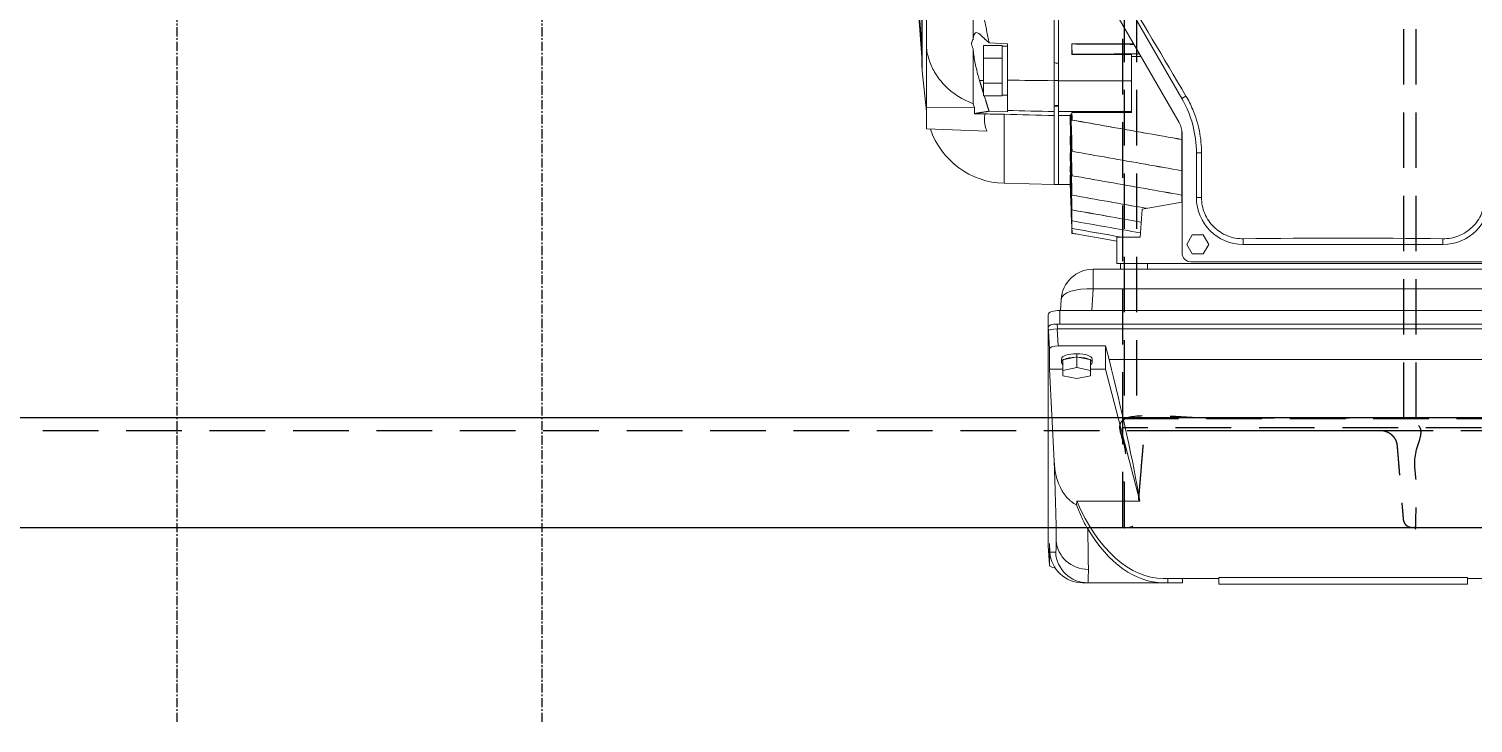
# Model space of a CAD drawing. Header units: millimetres. Extents: x -2122 to 22797, y 3569 to 89276.
# Drawn here: x 363 to 1352, y 78182 to 78658 of the extents above; entities that cross this region are included whole.
import ezdxf

# ---------------------------------------------------------------- set-up
doc = ezdxf.new("R2010")
doc.units = ezdxf.units.MM
doc.header["$LTSCALE"] = 20
doc.linetypes.add('CENTER', pattern=[2, 1.25, -0.25, 0.25, -0.25])
doc.linetypes.add('HIDDEN', pattern=[9.525, 6.35, -3.175])
for name, color, linetype in [('IA-EJES', 4, 'CENTER'), ('IA-ESTRUCTURAS', 2, 'Continuous'), ('IA-SEGM', 1, 'HIDDEN')]:
    doc.layers.add(name, color=color, linetype=linetype)
doc.layers.add('IA-TRAZ', color=8, linetype='Continuous', lineweight=5)

# ---------------------------------------------------------------- blocks, each defined once
blk = doc.blocks.new('A$C9f9da7af')
at = {"color": 0, "linetype": 'Continuous', "lineweight": 0}
for p, q in [((-2684.47, -3049.08), (-2684.47, -2657.46)), ((-2681.19, -2657.28), (-2681.19, -3049.26)), ((-2671.89, -3047.27), (-2671.89, -2659.27)), ((-2657.01, -3024.52), (-2657.01, -2682.02)), ((-2643.61, -2682.02), (-2643.61, -3024.52)), ((-2705.6, -3013.66), (-2705.6, -2692.88)), ((-2639.61, -3008.27), (-2639.61, -2698.27)), ((-2639.61, -2719.27), (-2639.61, -2987.27)), ((-2855.6, -2768.07), (-2855.6, -2730.02)), ((-2638.51, -2957.67), (-2638.51, -2748.87)), ((-2859.6, -2768.07), (-2855.07, -2768.07)), ((-2859.6, -2938.47), (-2859.6, -2768.07)), ((-2855.07, -2768.07), (-2855.07, -2938.47)), ((-2626.62, -2784.87), (-2622.72, -2784.87)), ((-2626.62, -2784.87), (-2626.62, -2921.67)), ((-2626.62, -2921.67), (-2622.72, -2921.67)), ((-2859.6, -2938.47), (-2855.07, -2938.47)), ((-2855.6, -2976.52), (-2855.6, -2938.47)), ((-2626.61, -2945.37), (-2633.11, -2949.12)), ((-2620.11, -2949.12), (-2626.61, -2945.37)), ((-2633.11, -2949.12), (-2633.11, -2956.62)), ((-2626.61, -2960.38), (-2633.11, -2956.62)), ((-2620.11, -2956.62), (-2626.61, -2960.38)), ((-2620.11, -2949.12), (-2620.11, -2956.62)), ((-2563.89, -2950.3), (-2594.51, -2950.3)), ((-2594.51, -2953.79), (-2594.51, -2950.3)), ((-2594.51, -2953.79), (-2563.89, -2953.79)), ((-2563.89, -2953.79), (-2563.89, -2950.3)), ((-2855.6, -2963.27), (-2858.6, -2963.27)), ((-2858.6, -2963.27), (-2858.6, -2973.38)), ((-2550.53, -2963.67), (-2632.51, -2963.67)), ((-2597.56, -2963.77), (-2602.34, -2990.92)), ((-2548.8, -2963.77), (-2597.56, -2963.77)), ((-2447.61, -3020.77), (-2543.06, -2965.66)), ((-2451.09, -3018.76), (-2543.03, -2965.68)), ((-2526.51, -2963.8), (-2524.87, -2960.95)), ((-2526.51, -2963.8), (-2447.7, -3009.3)), ((-2855.6, -2973.38), (-2858.6, -2973.38)), ((-2858.6, -2976.52), (-2858.6, -2973.38)), ((-2858.6, -3028.24), (-2858.6, -2976.52)), ((-2643.61, -2987.27), (-2639.61, -2987.27)), ((-2802.66, -2992.49), (-2802.66, -3035.83)), ((-2802.66, -2992.49), (-2712.09, -3016.02)), ((-2602.34, -2990.92), (-2621.61, -2992.27)), ((-2621.61, -2992.27), (-2621.61, -3008.27)), ((-2497.73, -2998.27), (-2497.73, -2991.83)), ((-2489, -3039.26), (-2489, -2996.87)), ((-2639.61, -3005.77), (-2643.61, -3005.77)), ((-2535.55, -2998.27), (-2536.18, -2998.27)), ((-2536.18, -3039.1), (-2536.18, -2998.27)), ((-2535.55, -2998.27), (-2535.55, -3048.27)), ((-2535.55, -2998.27), (-2514.34, -2998.27)), ((-2496.39, -2998.27), (-2514.34, -2998.27)), ((-2514.34, -2998.27), (-2514.34, -3048.27)), ((-2496.39, -2998.27), (-2496.39, -3039.1)), ((-2712.09, -3016.02), (-2696.24, -3016.02)), ((-2712.09, -3026.27), (-2712.09, -3016.02)), ((-2705.6, -3013.66), (-2696.24, -3016.02)), ((-2696.24, -3048.6), (-2696.24, -3016.02)), ((-2621.61, -3008.27), (-2639.61, -3008.27)), ((-2716.7, -3026.27), (-2718.57, -3035.77)), ((-2712.94, -3026.27), (-2716.7, -3026.27)), ((-2712.94, -3026.27), (-2705.61, -3026.27)), ((-2711.07, -3035.77), (-2712.94, -3026.27)), ((-2707.49, -3025.22), (-2705.14, -3025.22)), ((-2705.46, -3027.05), (-2705.61, -3026.27)), ((-2703.89, -3034.99), (-2705.46, -3027.05)), ((-2671.89, -3025.36), (-2657.01, -3024.52)), ((-2657.01, -3024.52), (-2643.61, -3024.52)), ((-2858.6, -3031.89), (-2858.6, -3028.24)), ((-2802.66, -3035.83), (-2805.13, -3035.94)), ((-2718.57, -3035.77), (-2716.7, -3045.27)), ((-2712.94, -3045.27), (-2711.07, -3035.77)), ((-2711.07, -3035.77), (-2703.74, -3035.77)), ((-2705.46, -3044.49), (-2703.89, -3036.55)), ((-2703.74, -3035.77), (-2703.89, -3034.99)), ((-2703.89, -3036.55), (-2703.74, -3035.77)), ((-2703.74, -3035.77), (-2701.53, -3035.77)), ((-2716.7, -3045.27), (-2712.94, -3045.27)), ((-2712.94, -3045.27), (-2705.61, -3045.27)), ((-2712.09, -3054.5), (-2712.09, -3045.27)), ((-2707.49, -3046.32), (-2705.14, -3046.32)), ((-2705.61, -3045.27), (-2705.46, -3044.49)), ((-2681.19, -3047.27), (-2671.89, -3047.27)), ((-2664.36, -3046.48), (-2671.89, -3046.91)), ((-2585.61, -3048.27), (-2585.61, -3040.21)), ((-2583.07, -3040.27), (-2583.94, -3040.27)), ((-2583.07, -3040.27), (-2583.07, -3040.18)), ((-2579.03, -3040.27), (-2580.52, -3040.27)), ((-2579.03, -3040.27), (-2579.03, -3040.13)), ((-2572.87, -3040.27), (-2575.01, -3040.27)), ((-2572.87, -3040.27), (-2572.87, -3040.08)), ((-2564.11, -3040.27), (-2567, -3040.27)), ((-2564.11, -3040.27), (-2564.11, -3040.01)), ((-2552.19, -3040.27), (-2555.98, -3040.27)), ((-2552.19, -3040.27), (-2552.19, -3039.93)), ((-2538.26, -3040.27), (-2541.24, -3040.27)), ((-2538.26, -3040.27), (-2538.26, -3048.27)), ((-2538.16, -3040.22), (-2538.16, -3039.82)), ((-2537.2, -3039.71), (-2537.2, -3039.24)), ((-2833.22, -3055.26), (-2846.58, -3054.5)), ((-2831.67, -3054.5), (-2846.54, -3054.5)), ((-2846.54, -3054.5), (-2833.18, -3055.26)), ((-2837.68, -3050.21), (-2837.68, -3054.13)), ((-2837.68, -3054.13), (-2831.67, -3054.5)), ((-2832.56, -3055.26), (-2833.18, -3055.26)), ((-2683.86, -3055.26), (-2832.56, -3055.26)), ((-2684.02, -3055.27), (-2832.4, -3055.27)), ((-2712.09, -3054.5), (-2775.32, -3051.28)), ((-2712.09, -3054.5), (-2698.38, -3054.5)), ((-2685.71, -3055.12), (-2698.38, -3054.5)), ((-2696.24, -3048.6), (-2684.47, -3049.18)), ((-2683.24, -3055.26), (-2685.71, -3055.12)), ((-2684.47, -3049.08), (-2681.19, -3049.26)), ((-2674.63, -3055.27), (-2684.02, -3055.27)), ((-2683.24, -3055.26), (-2683.86, -3055.26)), ((-2585.61, -3048.27), (-2538.26, -3048.27)), ((-2585.45, -3048.27), (-2585.61, -3051.27)), ((-2538.26, -3051.27), (-2585.61, -3051.27)), ((-2584.71, -3085.46), (-2585.61, -3051.27)), ((-2538.26, -3048.27), (-2535.55, -3048.27)), ((-2538.26, -3051.27), (-2535.55, -3051.27)), ((-2514.34, -3048.27), (-2535.55, -3048.27)), ((-2514.34, -3051.27), (-2535.55, -3051.27)), ((-2514.34, -3048.27), (-2436.7, -3048.27)), ((-2514.34, -3051.27), (-2436.7, -3051.27)), ((-2537.38, -3085.46), (-2584.71, -3085.46)), ((-2535.59, -3083.27), (-2534.72, -3083.27)), ((-2535.29, -3095.88), (-2535.59, -3083.27)), ((-2514, -3083.27), (-2534.72, -3083.27)), ((-2524.26, -3086.77), (-2524.81, -3086.77)), ((-2524.81, -3099.67), (-2524.81, -3086.77)), ((-2524.29, -3086.77), (-2524.29, -3083.27)), ((-2524.26, -3086.77), (-2516.7, -3086.77)), ((-2516.15, -3086.77), (-2516.7, -3086.77)), ((-2515.05, -3086.77), (-2516.15, -3086.77)), ((-2516.15, -3099.67), (-2516.15, -3086.77)), ((-2515.05, -3086.77), (-2499.92, -3086.77)), ((-2514, -3083.27), (-2489.14, -3083.27)), ((-2498.83, -3086.77), (-2499.92, -3086.77)), ((-2498.28, -3086.77), (-2498.83, -3086.77)), ((-2498.83, -3099.67), (-2498.83, -3086.77)), ((-2498.28, -3086.77), (-2490.71, -3086.77)), ((-2490.17, -3086.77), (-2490.71, -3086.77)), ((-2490.69, -3086.77), (-2490.69, -3083.27)), ((-2490.17, -3099.67), (-2490.17, -3086.77)), ((-2489.14, -3083.27), (-2488.37, -3095.88)), ((-2548.92, -3097.29), (-2547.44, -3138.72)), ((-2536.96, -3105.88), (-2537.15, -3098.67)), ((-2530.11, -3106.78), (-2532.76, -3105.78)), ((-2532.76, -3105.78), (-2532.44, -3138.72)), ((-2492.42, -3106.78), (-2530.11, -3106.78)), ((-2516.15, -3099.67), (-2524.81, -3099.67)), ((-2498.83, -3099.67), (-2516.15, -3099.67)), ((-2514.22, -3102.36), (-2514.18, -3099.67)), ((-2490.17, -3099.67), (-2498.83, -3099.67)), ((-2427.34, -3106.78), (-2486.01, -3106.78)), ((-2532.44, -3138.72), (-2547.44, -3138.72)), ((-2507.48, -3141.67), (-2535.48, -3138.72)), ((-2492.13, -3138.72), (-2532.44, -3138.72)), ((-2472.49, -3141.67), (-2507.48, -3141.67)), ((-2502.26, -3141.94), (-2469.64, -3141.94)), ((-2498.44, -3141.94), (-2417.32, -3147.93)), ((-2285.15, -3138.72), (-2492.13, -3138.72)), ((-2491.26, -3141.94), (-2413.35, -3147.86))]:
    blk.add_line(p, q, dxfattribs=at)
for centre, radius, start, end in [((-2594.51, -2784.87), 32.12, 90, 180), ((-2594.51, -2921.67), 32.12, 180, 270), ((-2632.51, -2957.67), 6, 180, 270), ((-2563.89, -3028.53), 74.74, 60, 90), ((-2550.53, -2978.67), 15, 60, 90), ((-2665.61, -3024.52), 22, 273.25409, 0), ((-2529.73, -3084.02), 55, 181.5, 251.11085), ((-2502.26, -3091.94), 50, 264, 270)]:
    blk.add_arc(centre, radius, start, end, dxfattribs=at)
for centre, major_axis, ratio, start_param, end_param in [((-2798.63, -2853.27), (0, 1000), 0.176327, -1.63925, -1.502343), ((-3061.98, -2853.27), (1765.54, -988.37), 0.086139, 1.263694, 1.310233), ((-2705.6, -2976.52), (150, 0), 0.518632, -3.141593, -2.274586), ((-2705.6, -3027.41), (149.96, -38.06), 0.086139, 1.592654, 2.296444), ((-2707.49, -3035.77), (0, 10.55), 0.34202, -0.449938, 0.449938), ((-2707.49, -3035.77), (0, 10.55), 0.34202, -1.497136, -0.597259), ((-2705.14, -3035.77), (0, 10.55), 0.34202, -1.570796, 0), ((-2828.7, -3027.83), (0, -22), 0.939693, -1.570796, -0.05236), ((-2707.49, -3035.77), (0, 10.55), 0.34202, -2.544333, -1.644457), ((-2705.14, -3035.77), (0, -10.55), 0.34202, 0, 1.570796), ((-2707.49, -3035.77), (0, -10.55), 0.34202, -0.449938, 0.449938), ((-2846.54, -3048.49), (-0.01, -6.01), 0.342019, -1.222588, 0.000363), ((-2698.42, -3048.49), (-0.05, 6.01), 0.363395, -3.144317, -1.591421), ((-2703.88, -3048.11), (19.41, -1.07), 0.308592, 0.000919, 0.016993), ((1507.09, -2081.99), (-3831.27, -1528.3), 0.995588, -0.143707, -0.142956)]:
    blk.add_ellipse(centre, major_axis=major_axis, ratio=ratio, start_param=start_param, end_param=end_param, dxfattribs=at)
at = {"color": 0, "linetype": 'Continuous', "lineweight": 0, "extrusion": (0, 0, -1)}
for centre, major_axis, ratio, start_param, end_param in [((-2705.6, -2976.52), (153, 0), 0.518632, -3.852044, -3.141593), ((-2665.61, -3024.52), (1.25, -21.96), 0.390197, -1.548615, 0), ((-2836.6, -3028.24), (-22, 0), 0.999839, -1.521597, 0), ((-2836.6, -3032.16), (15.51, -15.8), 0.987528, 0.831336, 2.352933), ((-2674.63, -3047.27), (0, -8), 0.34202, -1.570796, 0), ((62.39, 6444.9), (-2681.41, -9484), 0.00002, -0.003967, -0.00345), ((-2833.17, -3049.25), (-0.01, -6.01), 0.342019, -0.000363, 0.019079), ((-2832.4, -3047.27), (0, -8), 0.34202, 0, 0.059517), ((-2685.42, -3049.13), (-0.31, -5.99), 0.158157, -1.571256, -0.01836), ((-2684.02, -3047.27), (0, -8), 0.34202, -0.059517, 0), ((-2683.25, -3049.25), (0, 6.01), 0.341759, 1.572864, 3.141834), ((-2587.13, -2081.99), (-359.72, -4109.12), 0.034767, -1.336463, -1.335711), ((-2562.31, -2152.59), (28.82, -953.21), 0.499829, -0.001541, 0.007281)]:
    blk.add_ellipse(centre, major_axis=major_axis, ratio=ratio, start_param=start_param, end_param=end_param, dxfattribs=at)
at = {"color": 0, "linetype": 'Continuous', "lineweight": 0}
for points, knots in [([(-2622.72, -2784.87), (-2622.74, -2783.09), (-2622.59, -2781.24), (-2621.92, -2777.57), (-2621.39, -2775.74), (-2619.98, -2772.22), (-2619.1, -2770.54), (-2617.05, -2767.41), (-2615.88, -2765.97), (-2613.38, -2763.42), (-2611.96, -2762.22), (-2608.86, -2760.1), (-2607.18, -2759.18), (-2603.67, -2757.71), (-2601.84, -2757.15), (-2598.16, -2756.41), (-2596.3, -2756.24), (-2594.51, -2756.24)], [12.749724, 12.749724, 12.749724, 12.749724, 13.285954, 13.285954, 13.822184, 13.822184, 14.358415, 14.358415, 14.894645, 14.894645, 15.433007, 15.433007, 15.97137, 15.97137, 16.509732, 16.509732, 17.048094, 17.048094, 17.048094, 17.048094]), ([(-2594.51, -2950.3), (-2596.3, -2950.3), (-2598.16, -2950.13), (-2601.84, -2949.39), (-2603.67, -2948.84), (-2607.18, -2947.36), (-2608.86, -2946.44), (-2611.96, -2944.32), (-2613.38, -2943.12), (-2615.88, -2940.57), (-2617.05, -2939.13), (-2619.1, -2936.01), (-2619.98, -2934.32), (-2621.39, -2930.81), (-2621.92, -2928.98), (-2622.59, -2925.3), (-2622.74, -2923.45), (-2622.72, -2921.67)], [8.524047, 8.524047, 8.524047, 8.524047, 9.06241, 9.06241, 9.600772, 9.600772, 10.139134, 10.139134, 10.677497, 10.677497, 11.213727, 11.213727, 11.749957, 11.749957, 12.286187, 12.286187, 12.822418, 12.822418, 12.822418, 12.822418]), ([(-2524.87, -2960.95), (-2527.8, -2959.22), (-2530.86, -2957.68), (-2538.81, -2954.32), (-2543.82, -2952.79), (-2553.9, -2950.78), (-2558.97, -2950.3), (-2563.89, -2950.3)], [-3.915899, -3.915899, -3.915899, -3.915899, -2.94646, -2.94646, -1.47323, -1.47323, 0, 0, 0, 0]), ([(-2579.48, -3039.08), (-2582.44, -3022.32), (-2585.4, -3005.56), (-2589.83, -2980.45), (-2591.3, -2972.11), (-2592.77, -2963.77)], [0, 0, 0, 0, 5.106701, 5.106701, 7.647767, 7.647767, 7.647767, 7.647767]), ([(-2592.76, -2963.77), (-2591.29, -2972.09), (-2589.82, -2980.4), (-2585.38, -3005.48), (-2582.42, -3022.24), (-2579.46, -3039)], [2.572116, 2.572116, 2.572116, 2.572116, 5.105834, 5.105834, 10.211749, 10.211749, 10.211749, 10.211749]), ([(-2562.76, -3039.09), (-2565.72, -3022.33), (-2568.68, -3005.57), (-2573.12, -2980.47), (-2574.59, -2972.12), (-2576.07, -2963.77)], [0, 0, 0, 0, 5.105793, 5.105793, 7.648723, 7.648723, 7.648723, 7.648723]), ([(-2576.05, -2963.77), (-2574.58, -2972.09), (-2573.1, -2980.41), (-2568.67, -3005.48), (-2565.7, -3022.24), (-2562.74, -3038.99)], [2.570456, 2.570456, 2.570456, 2.570456, 5.104776, 5.104776, 10.209631, 10.209631, 10.209631, 10.209631]), ([(-2541.35, -3039.12), (-2544.31, -3022.36), (-2547.27, -3005.61), (-2551.71, -2980.49), (-2553.19, -2972.13), (-2554.67, -2963.77)], [0, 0, 0, 0, 5.104511, 5.104511, 7.651833, 7.651833, 7.651833, 7.651833]), ([(-2554.64, -2963.77), (-2553.16, -2972.09), (-2551.69, -2980.4), (-2547.25, -3005.46), (-2544.28, -3022.21), (-2541.32, -3038.97)], [2.570263, 2.570263, 2.570263, 2.570263, 5.103374, 5.103374, 10.206878, 10.206878, 10.206878, 10.206878]), ([(-2592.84, -3039.08), (-2595.8, -3022.31), (-2598.75, -3005.54), (-2601.75, -2988.54), (-2601.8, -2988.3), (-2601.84, -2988.06)], [0, 0, 0, 0, 5.107391, 5.107391, 5.180573, 5.180573, 5.180573, 5.180573]), ([(-2601.83, -2988), (-2601.79, -2988.24), (-2601.75, -2988.48), (-2598.74, -3005.48), (-2595.78, -3022.24), (-2592.82, -3039.01)], [5.034247, 5.034247, 5.034247, 5.034247, 5.106669, 5.106669, 10.213422, 10.213422, 10.213422, 10.213422]), ([(-2858.6, -3028.24), (-2858.6, -3028.11), (-2857.82, -3028), (-2856.27, -3027.93), (-2854.73, -3027.86), (-2852.41, -3027.83), (-2849.37, -3027.83)], [5.9341195, 5.9341195, 5.9341195, 5.9341195, 6.1086524, 6.1086524, 6.1086524, 6.2831853, 6.2831853, 6.2831853, 6.2831853]), ([(-2849.37, -3027.83), (-2846.44, -3027.83), (-2842.82, -3027.86), (-2838.55, -3027.93), (-2834.29, -3027.99), (-2829.39, -3028.09), (-2823.97, -3028.22), (-2823.18, -3028.23), (-2822.39, -3028.25), (-2821.58, -3028.27)], [0, 0, 0, 0, 0.1685805, 0.1685805, 0.1685805, 0.3369884, 0.3369884, 0.3369884, 0.3613844, 0.3613844, 0.3613844, 0.3613844]), ([(-2821.58, -3028.27), (-2819.21, -3029.7), (-2816.61, -3031.06), (-2811.11, -3033.62), (-2808.18, -3034.82), (-2805.13, -3035.94)], [-2.346061, -2.346061, -2.346061, -2.346061, -1.173025, -1.173025, -0.000002, -0.000002, -0.000002, -0.000002]), ([(-2805.13, -3035.94), (-2803.93, -3038.45), (-2802.18, -3040.65), (-2797.81, -3044.57), (-2795.14, -3046.21), (-2787.49, -3049.66), (-2781.74, -3050.96), (-2775.32, -3051.28)], [0.000008, 0.000008, 0.000008, 0.000008, 0.834313, 0.834313, 1.758896, 1.758896, 3.342916, 3.342916, 3.342916, 3.342916]), ([(-2541.32, -3038.97), (-2541.32, -3038.99), (-2541.33, -3039.02), (-2541.34, -3039.07), (-2541.35, -3039.09), (-2541.35, -3039.12)], [-0.7037968, -0.7037968, -0.7037968, -0.7037968, -0.3511148, -0.3511148, 0, 0, 0, 0]), ([(-2489.18, -3039.12), (-2490.35, -3039.09), (-2491.52, -3039.07), (-2493.86, -3039.02), (-2495.04, -3038.99), (-2496.21, -3038.97)], [-0.7037957, -0.7037957, -0.7037957, -0.7037957, -0.3526809, -0.3526809, 0, 0, 0, 0]), ([(-2829.78, -3049.8), (-2832.38, -3049.8), (-2834.36, -3049.83), (-2835.69, -3049.9), (-2837.01, -3049.97), (-2837.68, -3050.08), (-2837.68, -3050.21)], [0, 0, 0, 0, 0.1745329, 0.1745329, 0.1745329, 0.3490659, 0.3490659, 0.3490659, 0.3490659]), ([(-2775.32, -3051.28), (-2781.37, -3051.05), (-2787.2, -3050.84), (-2792.67, -3050.66), (-2798.2, -3050.47), (-2803.36, -3050.31), (-2808.03, -3050.19), (-2812.7, -3050.06), (-2816.89, -3049.96), (-2820.52, -3049.9), (-2824.19, -3049.83), (-2827.29, -3049.8), (-2829.78, -3049.8)], [5.6130157, 5.6130157, 5.6130157, 5.6130157, 5.7787156, 5.7787156, 5.7787156, 5.9461085, 5.9461085, 5.9461085, 6.1134737, 6.1134737, 6.1134737, 6.2831853, 6.2831853, 6.2831853, 6.2831853]), ([(-2537.15, -3098.67), (-2537.15, -3098.52), (-2537.15, -3098.36), (-2537.17, -3096.34), (-2537.2, -3094.21), (-2537.27, -3089.81), (-2537.32, -3087.55), (-2537.38, -3085.46)], [-51.872416, -51.872416, -51.872416, -51.872416, -51.81997, -51.81997, -51.194696, -51.194696, -50.569421, -50.569421, -50.569421, -50.569421]), ([(-2537.15, -3098.67), (-2538.41, -3098.91), (-2539.66, -3099.02), (-2540.84, -3099.02), (-2542.84, -3099.02), (-2545.03, -3098.72), (-2547.77, -3097.78), (-2548.35, -3097.55), (-2548.92, -3097.29)], [13.644607, 13.644607, 13.644607, 13.644607, 14.35477, 14.35477, 14.35477, 15.553109, 15.553109, 15.877128, 15.877128, 15.877128, 15.877128]), ([(-2492.13, -3138.72), (-2493.56, -3138.55), (-2495, -3138.3), (-2499.58, -3137.24), (-2502.65, -3136.13), (-2508.05, -3133.53), (-2510.88, -3131.81), (-2516.16, -3127.69), (-2518.6, -3125.31), (-2522.7, -3120.51), (-2524.72, -3117.65), (-2527.88, -3112.05), (-2529.11, -3109.38), (-2530.11, -3106.78)], [25.025987, 25.025987, 25.025987, 25.025987, 25.491761, 25.491761, 26.511812, 26.511812, 27.53036, 27.53036, 28.548909, 28.548909, 29.566813, 29.566813, 30.401028, 30.401028, 30.401028, 30.401028]), ([(-2492.42, -3106.78), (-2492.47, -3106.77), (-2492.52, -3106.77), (-2493.9, -3106.66), (-2495.33, -3106.51), (-2498.3, -3106.09), (-2499.85, -3105.84), (-2502.94, -3105.25), (-2504.5, -3104.92), (-2507.57, -3104.21), (-2509.19, -3103.8), (-2511.96, -3103.04), (-2513.1, -3102.71), (-2514.22, -3102.36)], [4.228559, 4.228559, 4.228559, 4.228559, 4.245739, 4.245739, 4.707181, 4.707181, 5.168622, 5.168622, 5.630063, 5.630063, 6.114696, 6.114696, 6.456351, 6.456351, 6.456351, 6.456351]), ([(-2492.42, -3106.78), (-2491.85, -3107.1), (-2491.28, -3107.35), (-2490.36, -3107.63), (-2490.02, -3107.71), (-2489.5, -3107.78), (-2489.31, -3107.8), (-2488.96, -3107.81), (-2488.81, -3107.81), (-2488.46, -3107.8), (-2488.28, -3107.78), (-2487.77, -3107.69), (-2487.46, -3107.6), (-2486.75, -3107.31), (-2486.36, -3107.07), (-2486.01, -3106.78)], [8.0773622, 8.0773622, 8.0773622, 8.0773622, 8.3110606, 8.3110606, 8.4488105, 8.4488105, 8.5292865, 8.5292865, 8.5974234, 8.5974234, 8.6796795, 8.6796795, 8.8291137, 8.8291137, 9.04265, 9.04265, 9.04265, 9.04265]), ([(-2482.37, -3102.36), (-2482.06, -3102.71), (-2481.81, -3103.04), (-2481.42, -3103.8), (-2481.34, -3104.21), (-2481.48, -3104.92), (-2481.68, -3105.25), (-2482.39, -3105.84), (-2482.9, -3106.09), (-2484.2, -3106.51), (-2485, -3106.66), (-2485.94, -3106.77), (-2485.98, -3106.77), (-2486.01, -3106.78)], [1.112245, 1.112245, 1.112245, 1.112245, 1.4539, 1.4539, 1.938533, 1.938533, 2.399975, 2.399975, 2.861416, 2.861416, 3.322857, 3.322857, 3.340038, 3.340038, 3.340038, 3.340038])]:
    blk.add_open_spline(points, degree=3, knots=knots, dxfattribs=at)
for points in [[(-2610.44, -3039.06), (-2613.2, -3023.4), (-2615.96, -3007.73), (-2618.72, -2992.07)], [(-2618.71, -2992.07), (-2615.95, -3007.72), (-2613.19, -3023.37), (-2610.42, -3039.02)], [(-2602.97, -3039.07), (-2605.76, -3023.23), (-2608.56, -3007.39), (-2611.35, -2991.55)], [(-2611.34, -2991.55), (-2608.54, -3007.37), (-2605.75, -3023.19), (-2602.96, -3039.01)], [(-2496.21, -3038.97), (-2496.12, -3023.6), (-2496.02, -3008.24), (-2495.93, -2992.87)], [(-2489.44, -2996.62), (-2489.35, -3010.79), (-2489.26, -3024.95), (-2489.18, -3039.12)], [(-2621.61, -3005.23), (-2619.62, -3016.49), (-2617.63, -3027.76), (-2615.64, -3039.02)], [(-2615.65, -3039.06), (-2617.64, -3027.8), (-2619.62, -3016.54), (-2621.61, -3005.29)], [(-2619, -3039.05), (-2620.81, -3028.79), (-2622.62, -3018.53), (-2624.43, -3008.27)], [(-2624.42, -3008.27), (-2622.61, -3018.52), (-2620.8, -3028.78), (-2618.99, -3039.03)], [(-2583.94, -3040.27), (-2595.63, -3039.86), (-2607.31, -3039.46), (-2619, -3039.05)], [(-2619, -3039.05), (-2607.87, -3039.44), (-2596.74, -3039.83), (-2585.61, -3040.21)], [(-2618.99, -3039.03), (-2607.02, -3039.44), (-2595.04, -3039.86), (-2583.07, -3040.27)], [(-2615.64, -3039.02), (-2615.65, -3039.04), (-2615.65, -3039.05), (-2615.65, -3039.06)], [(-2580.52, -3040.27), (-2592.23, -3039.87), (-2603.94, -3039.46), (-2615.65, -3039.06)], [(-2610.42, -3039.02), (-2610.43, -3039.03), (-2610.43, -3039.05), (-2610.44, -3039.06)], [(-2575.01, -3040.27), (-2586.82, -3039.87), (-2598.63, -3039.47), (-2610.44, -3039.06)], [(-2602.96, -3039.01), (-2602.96, -3039.03), (-2602.97, -3039.05), (-2602.97, -3039.07)], [(-2592.82, -3039.01), (-2592.83, -3039.03), (-2592.83, -3039.05), (-2592.84, -3039.08)], [(-2579.46, -3039), (-2579.46, -3039.03), (-2579.47, -3039.06), (-2579.48, -3039.08)], [(-2562.74, -3038.99), (-2562.75, -3039.03), (-2562.76, -3039.06), (-2562.76, -3039.09)], [(-2537.44, -3039.84), (-2545.88, -3039.59), (-2554.32, -3039.34), (-2562.76, -3039.09)], [(-2562.74, -3038.99), (-2554.23, -3039.23), (-2545.71, -3039.47), (-2537.2, -3039.71)], [(-2536.44, -3039.26), (-2538.07, -3039.21), (-2539.71, -3039.17), (-2541.35, -3039.12)], [(-2541.32, -3038.97), (-2539.6, -3039.01), (-2537.89, -3039.05), (-2536.18, -3039.1)], [(-2538.26, -3040.27), (-2538.23, -3040.25), (-2538.19, -3040.24), (-2538.16, -3040.22)], [(-2537.44, -3039.84), (-2537.36, -3039.8), (-2537.28, -3039.75), (-2537.2, -3039.71)], [(-2536.44, -3039.26), (-2536.35, -3039.2), (-2536.26, -3039.15), (-2536.18, -3039.1)], [(-2496.39, -3039.1), (-2496.33, -3039.05), (-2496.27, -3039.01), (-2496.21, -3038.97)], [(-2496.39, -3039.1), (-2493.93, -3039.15), (-2491.47, -3039.2), (-2489, -3039.26)], [(-2489.18, -3039.12), (-2489.12, -3039.17), (-2489.06, -3039.21), (-2489, -3039.26)], [(-2537.38, -3085.46), (-2537.67, -3074.07), (-2537.97, -3062.67), (-2538.26, -3051.27)], [(-2534.72, -3083.27), (-2535, -3072.6), (-2535.28, -3061.94), (-2535.55, -3051.27)], [(-2514, -3083.27), (-2514.11, -3072.6), (-2514.22, -3061.94), (-2514.34, -3051.27)]]:
    blk.add_open_spline(points, degree=3, dxfattribs=at)
for points, weights in [([(-2615.64, -3039.02), (-2596.36, -3039.68), (-2579.03, -3040.27)], [1.04432370582, 1.09275413173, 1.1399680584]), ([(-2610.42, -3039.02), (-2590.64, -3039.68), (-2572.87, -3040.27)], [1.04165968204, 1.08755835537, 1.13186363051]), ([(-2567, -3040.27), (-2584.05, -3039.7), (-2602.97, -3039.07)], [1.13271759528, 1.08966734277, 1.04517721408]), ([(-2602.96, -3039.01), (-2582.48, -3039.68), (-2564.11, -3040.27)], [1.03898421094, 1.08258497217, 1.12417338923]), ([(-2555.98, -3040.27), (-2573.46, -3039.71), (-2592.84, -3039.08)], [1.12419440465, 1.08437780775, 1.04274625989]), ([(-2592.82, -3039.01), (-2571.4, -3039.68), (-2552.19, -3040.27)], [1.03628107644, 1.07781489642, 1.11683998492]), ([(-2541.24, -3040.27), (-2559.38, -3039.72), (-2579.48, -3039.08)], [1.11601558112, 1.07922545508, 1.04018367632]), ([(-2579.46, -3039), (-2557.73, -3039.65), (-2538.16, -3040.22)], [1.03347439642, 1.07136824386, 1.10639982451]), ([(-2531.29, -3048.27), (-2531.42, -3049.77), (-2531.55, -3051.27)], [1.0000000025, 1.0000000053, 1.0000000025]), ([(-2514.13, -3048.27), (-2514.19, -3049.77), (-2514.24, -3051.27)], [1.0000000011, 1.00000000234, 1.0000000011]), ([(-2536.96, -3105.88), (-2536.15, -3101.65), (-2535.29, -3095.88)], [1.00633881578, 1.01932280918, 1.02497432416]), ([(-2524.81, -3099.11), (-2529.97, -3097.52), (-2535.29, -3095.88)], [1.00368034636, 1.00394349263, 1.00394176556]), ([(-2488.37, -3095.88), (-2456.27, -3102.26), (-2427.34, -3106.78)], [1.02498660572, 1.0187382128, 1.00351977488]), ([(-2488.37, -3095.88), (-2485.28, -3099.24), (-2482.37, -3102.36)], [1.00394176556, 1.00394529039, 1.00284550647]), ([(-2514.22, -3102.36), (-2518.55, -3101.04), (-2522.99, -3099.67)], [1.00284550647, 1.00331143768, 1.00357934119])]:
    blk.add_rational_spline(points, weights, degree=2, dxfattribs=at)

msp = doc.modelspace()

# ---------------------------------------------------------------- linework, layer by layer
at = {"layer": 'IA-EJES', "ltscale": 0.25}
for p, q in [((464.14, 80009.17), (464.14, 78182.03)), ((714.14, 80009.17), (714.14, 78182.03))]:
    msp.add_line(p, q, dxfattribs=at)
at = {"layer": 'IA-ESTRUCTURAS'}
msp.add_lwpolyline([(-827.86, 78391.24), (-827.86, 78316.24), (2067.14, 78316.24), (2067.14, 78391.24), (-827.86, 78391.24), (-752.86, 78391.24)], dxfattribs=at)
at = {"layer": 'IA-SEGM', "ltscale": 0.3, "extrusion": (2.44929e-16, 1, -1.83697e-16)}
for p, q in [((1113.14, 79416.24), (1113.14, 78391.24)), ((1121.64, 79416.24), (1121.64, 78391.24)), ((1304.64, 78391.24), (1304.64, 79416.24)), ((1313.14, 78391.24), (1313.14, 79416.24))]:
    msp.add_line(p, q, dxfattribs=at)
at = {"layer": 'IA-SEGM', "ltscale": 0.3}
for p, q in [((1112.27, 78384.51), (1112.27, 79347.98)), ((1112.27, 78390.86), (1872.27, 78390.86)), ((1872.27, 78384.51), (1112.27, 78384.51)), ((1112.27, 78316.24), (1112.27, 78384.51)), ((-827.86, 78382.74), (2067.14, 78382.74)), ((1112.27, 78316.24), (1872.27, 78316.24))]:
    msp.add_line(p, q, dxfattribs=at)
msp.add_rational_spline([(1288.64, 78382.74), (1213.14, 78382.74), (1137.64, 78382.74), (1127.06, 78382.74), (1126.18, 78372.2), (1124.08, 78346.97), (1121.97, 78321.74), (1121.52, 78316.25), (1116, 78316.24), (1114.57, 78316.24), (1113.14, 78316.24), (1113.14, 78353.74), (1113.14, 78391.24), (1213.14, 78391.24), (1313.14, 78391.24), (1313.14, 78353.74), (1313.14, 78316.24), (1311.72, 78316.24), (1310.29, 78316.24), (1304.77, 78316.25), (1304.31, 78321.74), (1302.21, 78346.97), (1300.1, 78372.2), (1299.22, 78382.74), (1288.64, 78382.74)], [1, 1, 1, 0.73591517227, 1, 1, 1, 0.73618993247, 1, 1, 1, 1, 1, 1, 1, 1, 1, 1, 1, 0.736189932283, 1, 1, 1, 0.73591517227, 1], degree=2, knots=[0, 0, 0, 1, 1, 2.487558, 2.487558, 3.487558, 3.487558, 4.974304, 4.974304, 5.974304, 5.974304, 6.974304, 6.974304, 7.974304, 7.974304, 8.974304, 8.974304, 9.974304, 9.974304, 11.46105, 11.46105, 12.46105, 12.46105, 13.948608, 13.948608, 13.948608], dxfattribs=at)

# ---------------------------------------------------------------- block references
at = {"layer": 'IA-TRAZ', "xscale": -1, "rotation": 270}
msp.add_blockref('A$C9f9da7af', (4116.42, 81136.85), dxfattribs=at)

doc.saveas('drawing.dxf')
